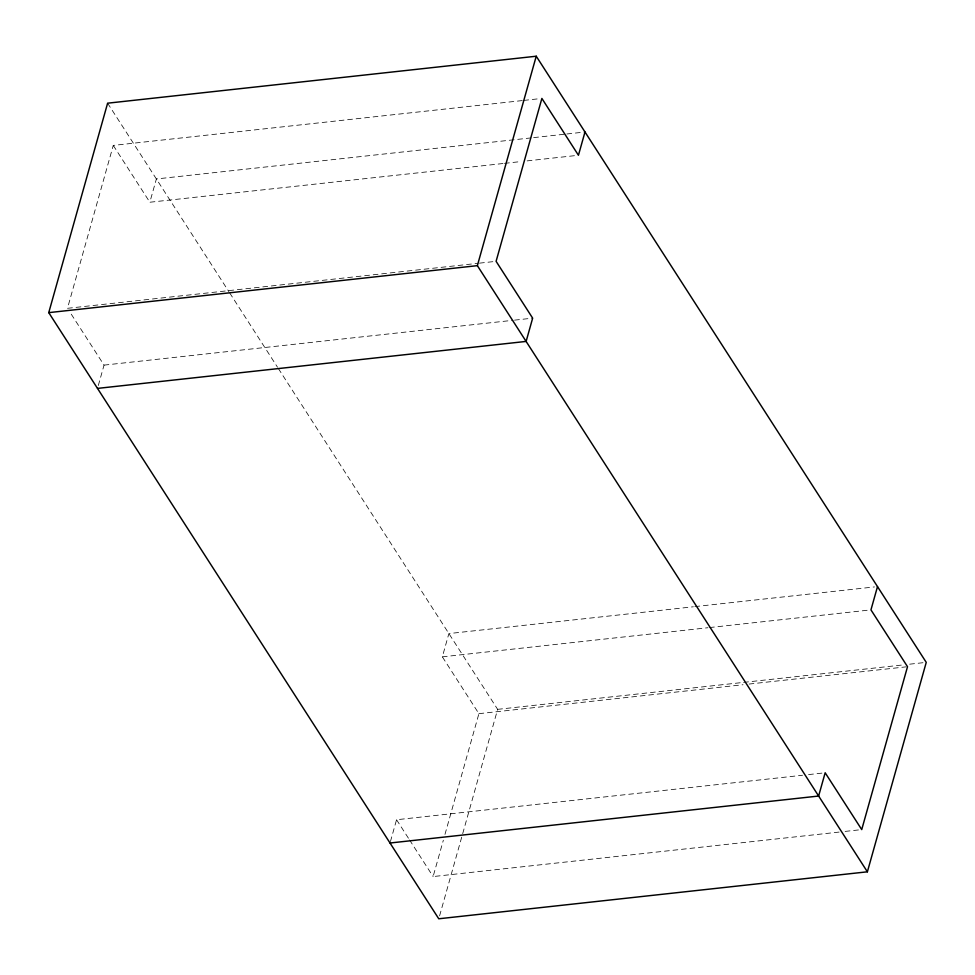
<?xml version="1.0" encoding="UTF-8"?>
<svg xmlns="http://www.w3.org/2000/svg" width="975" height="975" viewBox="0 0 975 975"><rect width="100%" height="100%" fill="white"/><g stroke="black" fill="none" stroke-linecap="round" stroke-linejoin="round"><path stroke-width="0.73" stroke-dasharray="4.88 3.66" d="M522.259 100.583L113.271 145.409L67.482 308.307L477.982 263.311M98.317 385.491L104.045 365.125L69.92 312.097M502.99 163.532L149.833 202.239L156.378 178.961L532.167 137.78M390.427 841.559L396.557 819.743L802.535 775.247M444.978 834.393L478.908 713.676L442.345 656.845L448.878 633.579L693.371 606.779M839.097 832.077L433.119 876.562L443.345 840.206M439.591 915.854L497.64 709.349L278.326 368.489M523.77 100.413L540.369 98.597M533.678 137.609L565.366 134.136M566.877 133.977L584.988 131.991M504.489 163.361L521.101 161.545M527.134 160.887L576.932 155.427M479.493 263.152L494.581 261.495M104.045 365.125L513.033 320.3M514.544 320.141L532.655 318.155M694.882 606.608L874.477 586.926M442.345 656.845L707.96 627.729M709.471 627.571L869.444 610.033M497.64 709.349L742.121 682.549M743.632 682.378L903.618 664.852M909.651 664.182L923.227 662.695M478.908 713.676L743.023 684.73M749.056 684.06L906.007 666.863M808.568 774.589L822.157 773.102M845.13 831.407L858.719 829.92M107.616 103.192L228.881 291.659M229.71 292.939L277.497 367.209M113.271 145.409L149.833 202.239M396.557 819.743L408.744 838.683M409.561 839.95L433.119 876.562"/><path stroke-width="1.46" d="M48.75 312.634L107.616 103.192L536.238 56.221L926.25 662.366L867.384 871.808L438.762 918.779L48.75 312.634L477.36 265.651L867.384 871.808M477.36 265.651L536.238 56.221M584.988 131.991L578.443 155.257L541.881 98.438L496.092 261.324L532.655 318.155L526.122 341.421L97.5 388.403M877.5 586.597L870.955 609.875L907.518 666.693L861.729 829.591L825.167 772.761L818.622 796.039L390.012 843.009"/></g></svg>
